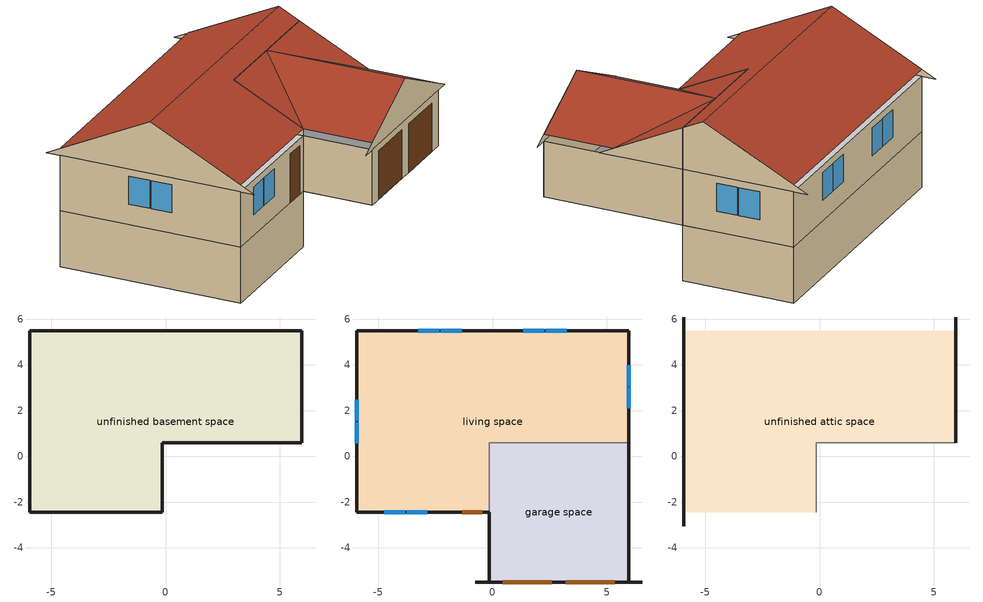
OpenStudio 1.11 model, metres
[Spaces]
unfinished basement space
 floor ground (GrndUninsUnfinBFloor): 5.94,5.49 5.94,0.61 -0.15,0.61 -0.15,-2.44 -5.94,-2.44 -5.94,5.49 z-2.44
 wall ground (GrndInsUnfinBWall): -5.94,-2.44 -0.15,-2.44 -0.15,0.61 5.94,0.61 5.94,5.49 -5.94,5.49 -5.94,-2.44 z-2.44:0
living space
 floor to unfinished basement space (UnfinBInsFinFloor): 5.94,5.49 5.94,0.61 -0.15,0.61 -0.15,-2.44 -5.94,-2.44 -5.94,5.49 z0
 wall outside (ExtInsFinWall): 5.94,0.61 5.94,5.49 -5.94,5.49 -5.94,-2.44 -0.15,-2.44 z0:2.44
 wall to garage space (UnfinInsFinWall): -0.15,-2.44 -0.15,0.61 5.94,0.61 z0:2.44
 window (Left-Glass): -5.94,2.47 -5.94,1.55 / -5.94,1.49 -5.94,0.58 z0.91:2.13
 window (Back-Glass): -1.35,5.49 -2.27,5.49 / -2.33,5.49 -3.24,5.49 / 2.27,5.49 1.35,5.49 / 3.24,5.49 2.33,5.49 z0.91:2.13
 window (Right-Glass): 5.94,2.1 5.94,3.02 / 5.94,3.08 5.94,3.99 z0.91:2.13
 window (Front-Glass): -3.76,-2.44 -2.84,-2.44 / -4.73,-2.44 -3.82,-2.44 z0.91:2.13
 door (LivingDoors): -1.33,-2.44 -0.46,-2.44 z0:2.13
garage space
 floor ground (GrndUninsUnfinGrgFloor): 5.94,0.61 5.94,-5.49 -0.15,-5.49 -0.15,0.61 z0
 wall outside (ExtUninsUnfinWall): -0.15,-2.44 -0.15,-5.49 5.94,-5.49 5.94,0.61 z0:2.44; 2.9,-5.49,4.27 -0.76,-5.49,2.44 6.55,-5.49,2.44; 5.94,0.61,4.27 5.94,-3.05,2.44 5.94,0.61,2.44
 wall to unfinished attic space (RevUnfinUninsUnfinWall): -0.15,0.61 5.94,0.61 z2.44:4.27; -0.15,0.61,4.27 -0.15,-2.44,2.74 -0.15,-2.44,2.44 -0.15,0.61,2.44
 door (GarageDoors): 0.46,-5.49 2.59,-5.49 / 3.2,-5.49 5.33,-5.49 z0:2.13
 roof outside (UnfinUninsExtGrgRoof): -0.15,0.61,4.27 -0.15,-2.44,2.74 2.9,0.61,4.27 5.94,-2.44,2.74 5.94,0.61,4.27; 2.9,0.61,4.27 -0.15,-2.44,2.74 -0.15,-5.49,2.74 2.9,-5.49,4.27; 2.9,-5.49,4.27 5.94,-5.49,2.74 5.94,-2.44,2.74 2.9,0.61,4.27
unfinished attic space
 floor to living space (FinInsUnfinUAFloor): 5.94,5.49 5.94,0.61 -0.15,0.61 -0.15,-2.44 -5.94,-2.44 -5.94,5.49 z2.44
 wall outside (ExtUninsUnfinWall): -5.94,1.52,4.72 -5.94,6.1,2.44 -5.94,-3.05,2.44; 5.94,1.52,4.72 5.94,0.61,4.27 5.94,0.61,2.44 5.94,6.1,2.44
 roof outside (UnfinInsExtRoof): -5.94,1.52,4.72 -5.94,-2.44,2.74 -0.15,-2.44,2.74 -0.15,0.61,4.27 5.94,0.61,4.27 5.94,1.52,4.72; 5.94,1.52,4.72 5.94,5.49,2.74 -5.94,5.49,2.74 -5.94,1.52,4.72
[Site]
Chicago Ohare Intl Ap: Latitude {deg}=41.98; Longitude {deg}=-87.92; Time Zone {hr}=-6; Elevation {m}=201; Terrain=Suburbs
[Building]
Chicago Ohare Intl Ap IL 814 sqft: North Axis {deg}=180
[ClimateZones]
Climate Zone Institution Name 1=ASHRAE; Climate Zone Document Name 1=ANSI/ASHRAE Standard 169; Climate Zone Document Year 1=2006; Climate Zone Institution Name 2=CEC; Climate Zone Document Name 2=California Climate Zone Descriptions; Climate Zone Document Year 2=1995
[Construction]
GarageDoors: GarageDoorMaterial
Left-Glass: Left-Win
ExtInsFinWall: ResExtFinish, StudandCavity, ResExtWallMass
GrndInsUnfinBWall: UFBaseWall-FicR, Soil-12in, Concrete-8in, UFBaseWallIns
Back-Glass: Back-Win
UnfinInsFinWall: IntWallIns, PartitionWallMass
UnfinUninsExtGrgRoof: RoofingMaterial, Plywood-3_4in, GrgRoofStudandAir
ExtUninsUnfinWall: ResExtFinish, ResExtWallSheathing, StudandAirWall
GrndUninsUnfinGrgFloor: Adiabatic, Soil-12in, Concrete-4in
FinInsUnfinUAFloor: CeilingMass, UATrussandIns, UAAdditionalCeilingIns
RevUnfinUninsUnfinWall: ResExtWallSheathing, StudandAirWall
LivingDoors: DoorMaterial
UnfinBInsFinFloor: UFBsmtCeilingIns, Plywood-3_4in, FloorMass, CarpetBareLayer
Right-Glass: Right-Win
GrndUninsUnfinBFloor: UFBaseFloor-FicR, Soil-12in, Concrete-4in
UnfinInsExtRoof: RoofingMaterial, Plywood-3_4in, UARoofIns
Front-Glass: Front-Win
[Material] Roughness=Rough
Name | Thickness {m} | Conductivity {W/m-K} | Density {kg/m3} | Specific Heat {J/kg-K} | Thermal Absorptance | Solar Absorptance | Visible Absorptance
ResExtFinish | 0.0254 | 0.649125 | 1281.6 | 879.27 | 0.9 | 0.75 | 0.75
RoofingMaterial | 0.0094488 | 0.162714 | 1121.4 | 1465.45 | 0.91 | 0.92 | 0.92
Concrete-8in | 0.2032 | 1.31141 | 2242.8 | 837.4 | 0.9
GarageDoorMaterial | 0.0635 | 0.0874667 | 512.64 | 1214.23
StudandCavity | 0.0889 | 0.0553846 | 162.403 | 1178.92
ResExtWallMass; PartitionWallMass | 0.0127 | 0.160291 | 801 | 837.4 | 0.9 | 0.5 | 0.1
IntWallIns | 0.0889 | 0.0550583 | 162.403 | 1178.92
StudandAirWall | 0.0889 | 0.442568 | 49.1136 | 1209.74
ResExtWallSheathing | 0.0127 | 0.115458 | 512.64 | 1214.23
Soil-12in | 0.3048 | 1.731 | 1842.3 | 418.7
UFBaseWallIns | 0.025908 | 0.029427 | 32.04 | 1214.23
CeilingMass | 0.0127 | 0.160291 | 801 | 837.4 | 0.9 | 0.3 | 0.1
CarpetBareLayer | 0.0127 | 0.0433444 | 54.468 | 1339.84 | 0.9 | 0.9
Plywood-3_4in | 0.01905 | 0.115458 | 512.64 | 1214.23
GrgRoofStudandAir | 0.0889 | 3.35598 | 57.4251 | 1210.46
Concrete-4in | 0.1016 | 1.31141 | 2242.8 | 837.4 | 0.9
UATrussandIns | 0.0889 | 0.0436674 | 50.7834 | 1165.1
UAAdditionalCeilingIns | 0.12827 | 0.0411113 | 16.02 | 1046.75
FloorMass | 0.015875 | 0.115458 | 544.68 | 1214.23 | 0.9 | 0.6
UFBsmtCeilingIns | 0.23495 | 2.59817 | 106.365 | 1151.69
DoorMaterial | 0.04445 | 0.0612267 | 512.64 | 1214.23
UARoofIns | 0.18415 | 9.49425 | 36.966 | 1208.11
[WindowMaterial:SimpleGlazingSystem] U-Factor {W/m2-K}=1.98077; Solar Heat Gain Coefficient=0.309131
Left-Win; Front-Win; Back-Win; Right-Win
[Material:NoMass] Roughness=Rough
Name | Thermal Resistance {m2-K/W}
UFBaseWall-FicR | 0.224901
Adiabatic; UFBaseFloor-FicR | 176.1
[ThermalZone] Use Ideal Air Loads=No
Name | Multiplier | Ceiling Height {m} | Volume {m3}
unfinished basement zone; living zone | 1 | 2.4384 | 184.399
garage zone | 1 | 4.2672 | 181.228
unfinished attic zone |  | 2.286 | 79.1597
[Sizing:Zone] Zone Cooling Design Supply Air Temperature Input Method=SupplyAirTemperature; Zone Cooling Design Supply Air Temperature {C}=14; Zone Cooling Design Supply Air Temperature Difference {deltaC}=11.11; Zone Heating Design Supply Air Temperature Input Method=SupplyAirTemperature; Zone Heating Design Supply Air Temperature {C}=40; Zone Heating Design Supply Air Temperature Difference {deltaC}=11.11; Zone Cooling Design Supply Air Humidity Ratio {kg-H2O/kg-air}=0.0085; Zone Heating Design Supply Air Humidity Ratio {kg-H2O/kg-air}=0.008; Cooling Design Air Flow Method=DesignDay; Heating Design Air Flow Method=DesignDay; Account for Dedicated Outdoor Air System=No; Dedicated Outdoor Air System Control Strategy=NeutralSupplyAir; Dedicated Outdoor Air Low Setpoint Temperature for Design {C}=Autosize; Dedicated Outdoor Air High Setpoint Temperature for Design {C}=Autosize
unfinished basement zone; living zone; garage zone; unfinished attic zone
[Space]
Name | Space Type | Thermal Zone
unfinished basement space | unfinished basement space type | unfinished basement zone
living space | living space type | living zone
garage space | garage space type | garage zone
unfinished attic space | unfinished attic space type | unfinished attic zone
[SpaceType]
garage space type; unfinished basement space type; living space type; unfinished attic space type
[ElectricEquipment]
unit=1|bed=3.0|bath=2.0|space=living space: Electric Equipment Definition=unit=1|bed=3.0|bath=2.0|space={c9f73411-2802-4935-b022-a557ea0936fe}; Space or SpaceType=living space type; Schedule=empty_schedule
[Schedule:Ruleset]
empty_schedule: Default Day Schedule=Schedule Day 1
[Schedule:Day]
Schedule Day 1: 24, 0, 0
